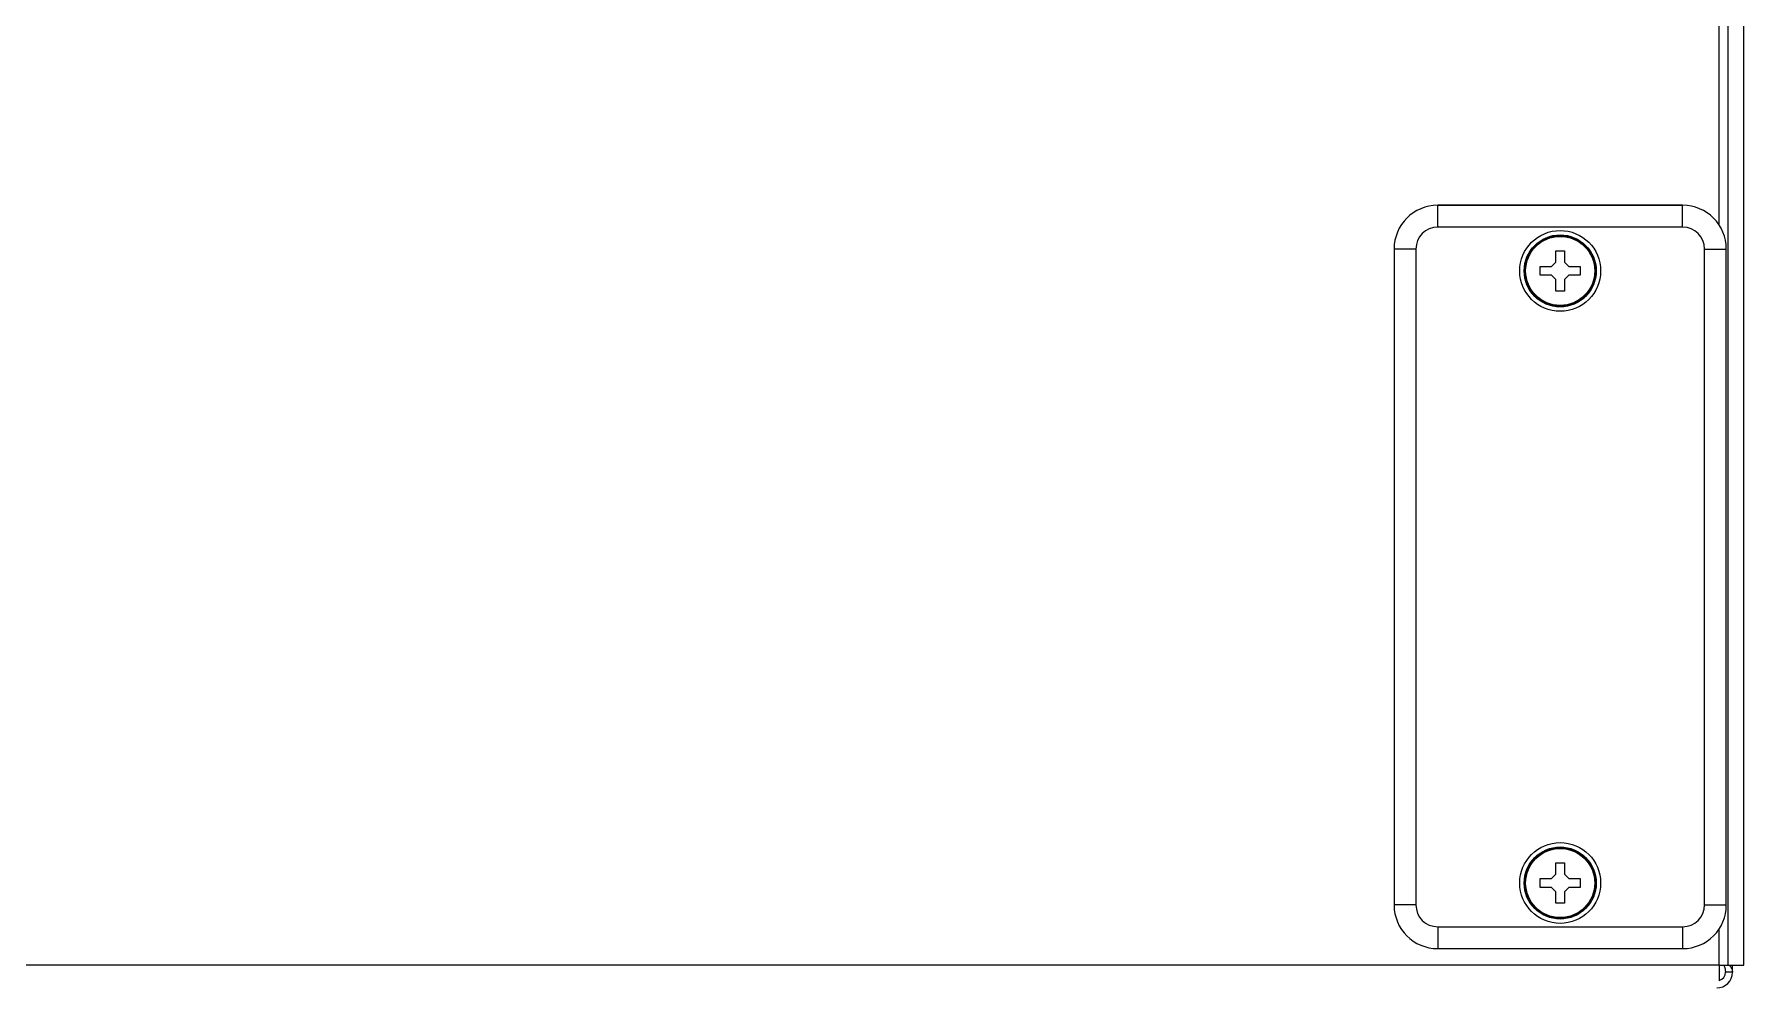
# Model space of a CAD drawing. Header units: millimetres. Extents: x -1319 to 3519, y -1539 to 2345.
# Drawn here: x 854.4 to 1050, y -1412.1 to -1303.9 of the extents above; entities that cross this region are included whole.
import ezdxf

# ---------------------------------------------------------------- set-up
doc = ezdxf.new("R2010")
doc.units = ezdxf.units.MM
doc.header["$LTSCALE"] = 65.395
doc.layers.get('0').update_dxf_attribs({"linetype": 'CONTINUOUS'})

msp = doc.modelspace()

# ---------------------------------------------------------------- linework, layer by layer
at = {"linetype": 'Continuous'}
for p, q in [((1047.16, -1325.75), (1047.16, -649.14)), ((1048.16, -1410.34), (1048.16, -649.14)), ((1049.96, -1410.34), (1049.96, -649.14)), ((1042.96, -1323.44), (1014.96, -1323.44)), ((1014.96, -1325.95), (1014.96, -1323.44)), ((1042.96, -1323.45), (1014.96, -1323.45)), ((1042.96, -1325.95), (1042.96, -1323.44)), ((1042.96, -1325.95), (1014.96, -1325.95)), ((1012.46, -1328.44), (1009.96, -1328.44)), ((1009.96, -1328.44), (1009.96, -1403.44)), ((1009.96, -1328.44), (1009.96, -1403.44)), ((1012.46, -1328.44), (1012.46, -1403.44)), ((1028.46, -1328.64), (1029.46, -1328.64)), ((1028.46, -1329.94), (1028.46, -1328.64)), ((1029.46, -1328.64), (1029.46, -1329.94)), ((1045.46, -1328.44), (1047.96, -1328.44)), ((1045.46, -1403.44), (1045.46, -1328.44)), ((1047.96, -1403.44), (1047.96, -1328.44)), ((1047.96, -1403.44), (1047.96, -1328.44)), ((1026.66, -1330.44), (1027.96, -1330.44)), ((1026.66, -1331.44), (1026.66, -1330.44)), ((1027.96, -1331.44), (1026.66, -1331.44)), ((1027.96, -1330.44), (1028.46, -1329.94)), ((1028.46, -1331.94), (1027.96, -1331.44)), ((1029.46, -1329.94), (1029.96, -1330.44)), ((1029.96, -1331.44), (1029.46, -1331.94)), ((1029.96, -1330.44), (1031.26, -1330.44)), ((1031.26, -1331.44), (1029.96, -1331.44)), ((1031.26, -1330.44), (1031.26, -1331.44)), ((1028.46, -1333.24), (1028.46, -1331.94)), ((1029.46, -1333.24), (1028.46, -1333.24)), ((1029.46, -1331.94), (1029.46, -1333.24)), ((1028.46, -1398.64), (1029.46, -1398.64)), ((1028.46, -1399.94), (1028.46, -1398.64)), ((1029.46, -1398.64), (1029.46, -1399.94)), ((1026.66, -1400.44), (1027.96, -1400.44)), ((1026.66, -1401.44), (1026.66, -1400.44)), ((1027.96, -1401.44), (1026.66, -1401.44)), ((1027.96, -1400.44), (1028.46, -1399.94)), ((1028.46, -1401.94), (1027.96, -1401.44)), ((1029.46, -1399.94), (1029.96, -1400.44)), ((1029.96, -1401.44), (1029.46, -1401.94)), ((1029.96, -1400.44), (1031.26, -1400.44)), ((1031.26, -1401.44), (1029.96, -1401.44)), ((1031.26, -1400.44), (1031.26, -1401.44)), ((1012.46, -1403.44), (1009.96, -1403.44)), ((1028.46, -1403.24), (1028.46, -1401.94)), ((1029.46, -1403.24), (1028.46, -1403.24)), ((1029.46, -1401.94), (1029.46, -1403.24)), ((1045.46, -1403.44), (1047.96, -1403.44)), ((1014.96, -1405.94), (1042.96, -1405.94)), ((1014.96, -1405.94), (1014.96, -1408.44)), ((1042.96, -1405.94), (1042.96, -1408.44)), ((1047.16, -1410.34), (1047.16, -1406.14)), ((1014.96, -1408.44), (1042.96, -1408.44)), ((1014.96, -1408.44), (1042.96, -1408.44)), ((1047.16, -1410.34), (228.36, -1410.34)), ((1047.16, -1410.34), (1049.96, -1410.34)), ((1047.16, -1410.34), (1047.16, -1412.14)), ((1048.66, -1411.14), (1047.86, -1411.14)), ((1048.66, -1411.14), (1048.66, -1410.34))]:
    msp.add_line(p, q, dxfattribs=at)
for centre, radius in [((1028.96, -1330.94), 4.62), ((1028.96, -1330.94), 4.12), ((1028.96, -1330.94), 4), ((1028.96, -1330.94), 3.95), ((1028.96, -1400.94), 4.62), ((1028.96, -1400.94), 4.12), ((1028.96, -1400.94), 4), ((1028.96, -1400.94), 3.95)]:
    msp.add_circle(centre, radius, dxfattribs=at)
for centre, radius, start, end in [((1014.96, -1328.44), 5, 90, 180), ((1014.96, -1328.44), 5, 90, 180), ((1042.96, -1328.44), 5, 0, 90), ((1042.96, -1328.44), 5, 0, 90), ((1014.96, -1328.44), 2.5, 90, 180), ((1042.96, -1328.44), 2.5, 0, 90), ((1014.96, -1403.44), 5, 180, 270), ((1014.96, -1403.44), 5, 180, 270), ((1014.96, -1403.44), 2.5, 180, 270), ((1042.96, -1403.44), 5, 270, 0), ((1042.96, -1403.44), 5, 270, 0), ((1042.96, -1403.44), 2.5, 270, 0), ((1046.86, -1411.14), 1.8, 270, 0), ((1046.86, -1411.14), 1, 287.4902, 0)]:
    msp.add_arc(centre, radius, start, end, dxfattribs=at)
for points, knots in [([(1047.67, -1410.34), (1047.73, -1410.47), (1047.82, -1410.73), (1047.86, -1411.01), (1047.86, -1411.14)], [0, 0, 0, 0, 0.512989, 1, 1, 1, 1]), ([(1048.32, -1410.34), (1048.42, -1410.47), (1048.59, -1410.71), (1048.66, -1411.01), (1048.66, -1411.14)], [0, 0, 0, 0, 0.536841, 1, 1, 1, 1])]:
    msp.add_open_spline(points, degree=3, knots=knots, dxfattribs=at)

doc.saveas('drawing.dxf')
